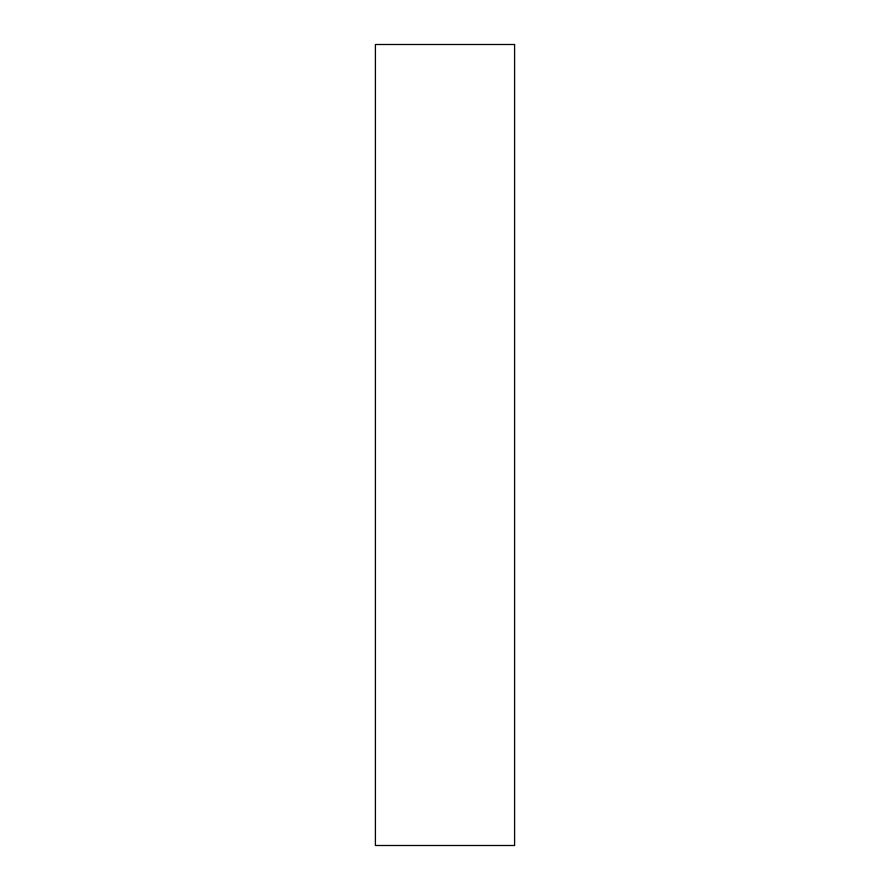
<?xml version="1.0" encoding="UTF-8"?>
<svg xmlns="http://www.w3.org/2000/svg" width="890" height="890" viewBox="0 0 890 890"><rect width="100%" height="100%" fill="white"/><g stroke="black" fill="none" stroke-linecap="round" stroke-linejoin="round"><path stroke-width="1.33" d="M514.587 44.5L375.413 44.5L375.413 845.5L514.587 845.5L514.587 44.5"/></g></svg>
